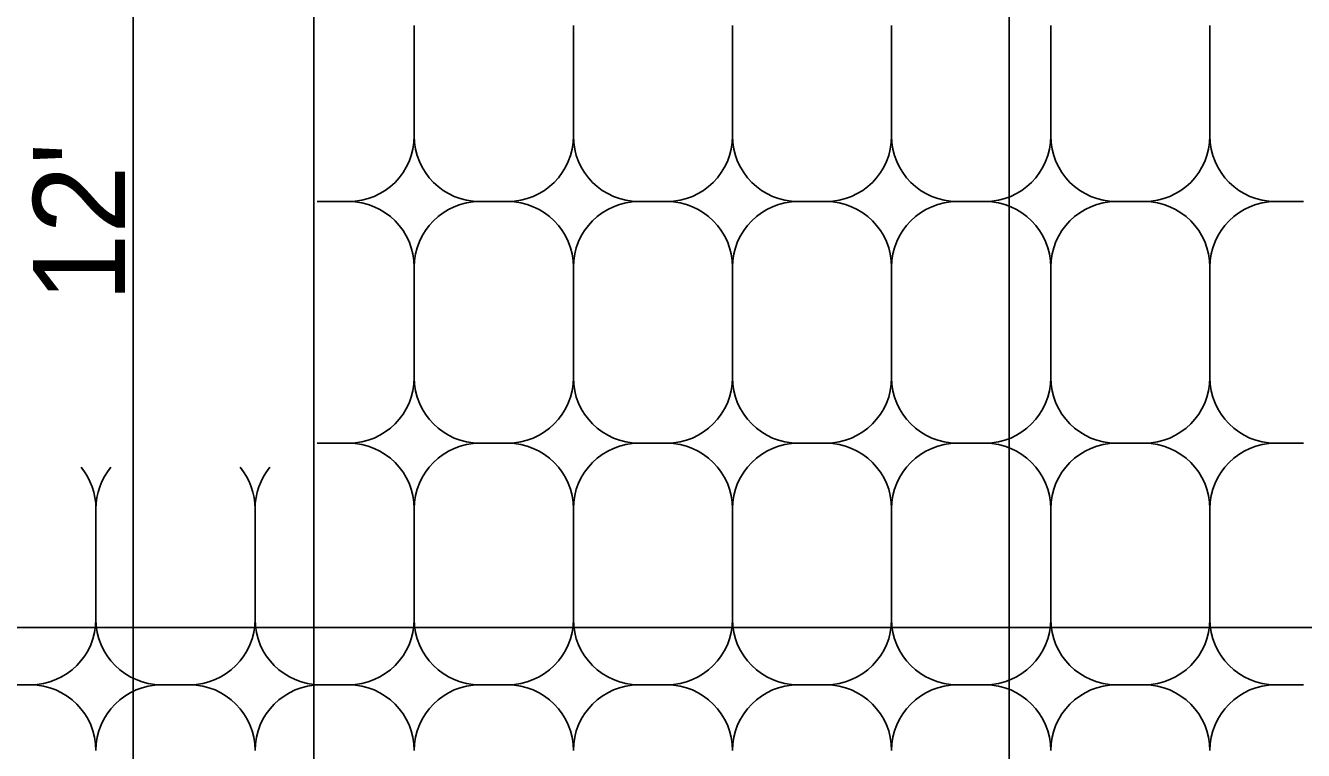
# Model space of a CAD drawing. Extents: x -0.02 to 2.83, y -0.09 to 1.83.
# Drawn here: x 0.9801 to 1.1424, y 0.9732 to 1.0652 of the extents above; entities that cross this region are included whole.
import ezdxf

# ---------------------------------------------------------------- set-up
doc = ezdxf.new("R2010")
doc.units = 0
doc.layers.add('RD_Pr_Roadway_Dimensions', color=7, linetype='Continuous')
doc.layers.add('SH_General_Details', color=7, linetype='Continuous')

msp = doc.modelspace()

# ---------------------------------------------------------------- linework, layer by layer
at = {"layer": 'RD_Pr_Roadway_Dimensions'}
msp.add_line((0.9937829175857797, 1.1570204394067332), (0.9937829175857797, 0.8205371060768767), dxfattribs=at)
at = {"layer": 'SH_General_Details'}
for p, q in [((1.0167229175833956, 1.1570204394067332), (1.0167229175833956, 0.8205371060768767)), ((1.105056250916232, 1.0895654394033059), (1.105056250916232, 0.8879921060601874)), ((1.0294679175881638, 1.0652071060741946), (1.0294679175881638, 1.0511904394033058)), ((1.0294679175881638, 1.0511904394033058), (1.0294679175881638, 1.0652071060741946)), ((1.0496845842463867, 1.0652071060741946), (1.0496845842463867, 1.0511904394033058)), ((1.0496845842463867, 1.0511904394033058), (1.0496845842463867, 1.0652071060741946)), ((1.0699012509254708, 1.0652071060741946), (1.0699012509254708, 1.0511904394033058)), ((1.0699012509254708, 1.0511904394033058), (1.0699012509254708, 1.0652071060741946)), ((1.0901179175836935, 1.0652071060741946), (1.0901179175836935, 1.0511904394033058)), ((1.0901179175836935, 1.0511904394033058), (1.0901179175836935, 1.0652071060741946)), ((1.1103345842627779, 1.0652071060741946), (1.1103345842627779, 1.0511904394033058)), ((1.1103345842627779, 1.0511904394033058), (1.1103345842627779, 1.0652071060741946)), ((1.1305512509210005, 1.0652071060741946), (1.1305512509210005, 1.0511904394033058)), ((1.1305512509210005, 1.0511904394033058), (1.1305512509210005, 1.0652071060741946)), ((1.0211345842545823, 1.0428571060697243), (1.0175845842627778, 1.0428571060697243)), ((1.0211345842545823, 1.0428571060697243), (1.0175845842627778, 1.0428571060697243)), ((1.0378012509210006, 1.0428571060697243), (1.0413512509135499, 1.0428571060697243)), ((1.0413512509135499, 1.0428571060697243), (1.0378012509210006, 1.0428571060697243)), ((1.0615679175918893, 1.0428571060697243), (1.0580179175799682, 1.0428571060697243)), ((1.0615679175918893, 1.0428571060697243), (1.0580179175799682, 1.0428571060697243)), ((1.0782345842583074, 1.0428571060697243), (1.0817845842508569, 1.0428571060697243)), ((1.0817845842508569, 1.0428571060697243), (1.0782345842583074, 1.0428571060697243)), ((1.102001250929196, 1.0428571060697243), (1.0984512509172752, 1.0428571060697243)), ((1.102001250929196, 1.0428571060697243), (1.0984512509172752, 1.0428571060697243)), ((1.1186679175956145, 1.0428571060697243), (1.122217917588164, 1.0428571060697243)), ((1.122217917588164, 1.0428571060697243), (1.1186679175956145, 1.0428571060697243)), ((1.1424345842463866, 1.0428571060697243), (1.1388845842545823, 1.0428571060697243)), ((1.1424345842463866, 1.0428571060697243), (1.1388845842545823, 1.0428571060697243)), ((1.0294679175881638, 1.020507106065999), (1.0294679175881638, 1.0345237727368874)), ((1.0294679175881638, 1.020507106065999), (1.0294679175881638, 1.0345237727368874)), ((1.0294679175881638, 1.020507106065999), (1.0294679175881638, 1.0345237727368874)), ((1.0496845842463867, 1.020507106065999), (1.0496845842463867, 1.0345237727368874)), ((1.0496845842463867, 1.0345237727368874), (1.0496845842463867, 1.020507106065999)), ((1.0496845842463867, 1.0345237727368874), (1.0496845842463867, 1.020507106065999)), ((1.0699012509254708, 1.020507106065999), (1.0699012509254708, 1.0345237727368874)), ((1.0699012509254708, 1.020507106065999), (1.0699012509254708, 1.0345237727368874)), ((1.0699012509254708, 1.020507106065999), (1.0699012509254708, 1.0345237727368874)), ((1.0901179175836935, 1.020507106065999), (1.0901179175836935, 1.0345237727368874)), ((1.0901179175836935, 1.0345237727368874), (1.0901179175836935, 1.020507106065999)), ((1.0901179175836935, 1.0345237727368874), (1.0901179175836935, 1.020507106065999)), ((1.1103345842627779, 1.020507106065999), (1.1103345842627779, 1.0345237727368874)), ((1.1103345842627779, 1.020507106065999), (1.1103345842627779, 1.0345237727368874)), ((1.1103345842627779, 1.020507106065999), (1.1103345842627779, 1.0345237727368874)), ((1.1305512509210005, 1.020507106065999), (1.1305512509210005, 1.0345237727368874)), ((1.1305512509210005, 1.0345237727368874), (1.1305512509210005, 1.020507106065999)), ((1.1305512509210005, 1.0345237727368874), (1.1305512509210005, 1.020507106065999)), ((1.0175845842627778, 1.0121737727324172), (1.0211345842545823, 1.0121737727324172)), ((1.0175845842627778, 1.0121737727324172), (1.0211345842545823, 1.0121737727324172)), ((1.0378012509210006, 1.0121737727324172), (1.0413512509135499, 1.0121737727324172)), ((1.0378012509210006, 1.0121737727324172), (1.0413512509135499, 1.0121737727324172)), ((1.0413512509135499, 1.0121737727324172), (1.0378012509210006, 1.0121737727324172)), ((1.0580179175799682, 1.0121737727324172), (1.0615679175918893, 1.0121737727324172)), ((1.0580179175799682, 1.0121737727324172), (1.0615679175918893, 1.0121737727324172)), ((1.0782345842583074, 1.0121737727324172), (1.0817845842508569, 1.0121737727324172)), ((1.0782345842583074, 1.0121737727324172), (1.0817845842508569, 1.0121737727324172)), ((1.0817845842508569, 1.0121737727324172), (1.0782345842583074, 1.0121737727324172)), ((1.0984512509172752, 1.0121737727324172), (1.102001250929196, 1.0121737727324172)), ((1.0984512509172752, 1.0121737727324172), (1.102001250929196, 1.0121737727324172)), ((1.1186679175956145, 1.0121737727324172), (1.122217917588164, 1.0121737727324172)), ((1.1186679175956145, 1.0121737727324172), (1.122217917588164, 1.0121737727324172)), ((1.122217917588164, 1.0121737727324172), (1.1186679175956145, 1.0121737727324172)), ((1.1388845842545823, 1.0121737727324172), (1.1424345842463866, 1.0121737727324172)), ((1.1388845842545823, 1.0121737727324172), (1.1424345842463866, 1.0121737727324172)), ((0.9890345842508569, 1.0038404393995806), (0.9890345842508569, 0.9898237727286919)), ((0.9890345842508569, 0.9898237727286919), (0.9890345842508569, 1.0038404393995806)), ((1.0092512509291962, 1.0038404393995806), (1.0092512509291962, 0.9898237727286919)), ((1.0092512509291962, 0.9898237727286919), (1.0092512509291962, 1.0038404393995806)), ((1.0294679175881638, 1.0038404393995806), (1.0294679175881638, 0.9898237727286919)), ((1.0294679175881638, 0.9898237727286919), (1.0294679175881638, 1.0038404393995806)), ((1.0496845842463867, 1.0038404393995806), (1.0496845842463867, 0.9898237727286919)), ((1.0496845842463867, 0.9898237727286919), (1.0496845842463867, 1.0038404393995806)), ((1.0699012509254708, 1.0038404393995806), (1.0699012509254708, 0.9898237727286919)), ((1.0699012509254708, 0.9898237727286919), (1.0699012509254708, 1.0038404393995806)), ((1.0901179175836935, 1.0038404393995806), (1.0901179175836935, 0.9898237727286919)), ((1.0901179175836935, 0.9898237727286919), (1.0901179175836935, 1.0038404393995806)), ((1.1103345842627779, 1.0038404393995806), (1.1103345842627779, 0.9898237727286919)), ((1.1103345842627779, 0.9898237727286919), (1.1103345842627779, 1.0038404393995806)), ((1.1305512509210005, 1.0038404393995806), (1.1305512509210005, 0.9898237727286919)), ((1.1305512509210005, 0.9898237727286919), (1.1305512509210005, 1.0038404393995806)), ((0.4743745842440024, 0.9887787727321191), (1.4657412509186163, 0.9887787727321191)), ((0.9807012509172752, 0.9814904393951102), (0.9771512509254708, 0.9814904393951102)), ((0.9807012509172752, 0.9814904393951102), (0.9771512509254708, 0.9814904393951102)), ((0.9973679175836936, 0.9814904393951102), (1.0009179175956144, 0.9814904393951102)), ((1.0009179175956144, 0.9814904393951102), (0.9973679175836936, 0.9814904393951102)), ((1.0211345842545823, 0.9814904393951102), (1.0175845842627778, 0.9814904393951102)), ((1.0211345842545823, 0.9814904393951102), (1.0175845842627778, 0.9814904393951102)), ((1.0378012509210006, 0.9814904393951102), (1.0413512509135499, 0.9814904393951102)), ((1.0413512509135499, 0.9814904393951102), (1.0378012509210006, 0.9814904393951102)), ((1.0615679175918893, 0.9814904393951102), (1.0580179175799682, 0.9814904393951102)), ((1.0615679175918893, 0.9814904393951102), (1.0580179175799682, 0.9814904393951102)), ((1.0782345842583074, 0.9814904393951102), (1.0817845842508569, 0.9814904393951102)), ((1.0817845842508569, 0.9814904393951102), (1.0782345842583074, 0.9814904393951102)), ((1.102001250929196, 0.9814904393951102), (1.0984512509172752, 0.9814904393951102)), ((1.102001250929196, 0.9814904393951102), (1.0984512509172752, 0.9814904393951102)), ((1.1186679175956145, 0.9814904393951102), (1.122217917588164, 0.9814904393951102)), ((1.122217917588164, 0.9814904393951102), (1.1186679175956145, 0.9814904393951102)), ((1.1424345842463866, 0.9814904393951102), (1.1388845842545823, 0.9814904393951102)), ((1.1424345842463866, 0.9814904393951102), (1.1388845842545823, 0.9814904393951102))]:
    msp.add_line(p, q, dxfattribs=at)
for centre, start, end in [((1.0211348349316016, 1.0511907145979509), 270, 360), ((1.037801501598765, 1.0511907145979509), 180, 270), ((1.0413515016106858, 1.0511907145979509), 270, 360), ((1.0580181682771042, 1.0511907145979509), 180, 270), ((1.0615681682689084, 1.0511907145979509), 270, 360), ((1.078234834936072, 1.0511907145979509), 180, 270), ((1.0817848349278762, 1.0511907145979509), 270, 360), ((1.0984515015942946, 1.0511907145979509), 180, 270), ((1.1020015016062155, 1.0511907145979509), 270, 360), ((1.1186681682733788, 1.0511907145979509), 180, 270), ((1.1222181682651833, 1.0511907145979509), 270, 360), ((1.1388848349316016, 1.0511907145979509), 180, 270), ((1.0175848349397971, 1.0511907145979509), 266.88158055555556, 270), ((1.0175848349397971, 1.0345240479315325), 90, 93.11841944444444), ((1.0211348349316016, 1.0345240479315325), 0, 90), ((1.037801501598765, 1.0345240479315325), 90, 180), ((1.0413515016106858, 1.0345240479315325), 0, 90), ((1.0580181682771042, 1.0345240479315325), 90, 180), ((1.0615681682689084, 1.0345240479315325), 0, 90), ((1.078234834936072, 1.0345240479315325), 90, 180), ((1.0817848349278762, 1.0345240479315325), 0, 90), ((1.0984515015942946, 1.0345240479315325), 90, 180), ((1.1020015016062155, 1.0345240479315325), 0, 90), ((1.1186681682733788, 1.0345240479315325), 90, 180), ((1.1222181682651833, 1.0345240479315325), 0, 90), ((1.1388848349316016, 1.0345240479315325), 90, 180), ((1.0211348349316016, 1.0205073812606438), 270, 360), ((1.037801501598765, 1.0205073812606438), 180, 270), ((1.0413515016106858, 1.0205073812606438), 270, 360), ((1.0580181682771042, 1.0205073812606438), 180, 270), ((1.0615681682689084, 1.0205073812606438), 270, 360), ((1.078234834936072, 1.0205073812606438), 180, 270), ((1.0817848349278762, 1.0205073812606438), 270, 360), ((1.0984515015942946, 1.0205073812606438), 180, 270), ((1.1020015016062155, 1.0205073812606438), 270, 360), ((1.1186681682733788, 1.0205073812606438), 180, 270), ((1.1222181682651833, 1.0205073812606438), 270, 360), ((1.1388848349316016, 1.0205073812606438), 180, 270), ((1.0175848349397971, 1.0205073812606438), 266.88158055555556, 270), ((1.0175848349397971, 1.0038407145942254), 90, 93.11841944444444), ((1.0211348349316016, 1.0038407145942254), 0, 90), ((1.037801501598765, 1.0038407145942254), 90, 180), ((1.0413515016106858, 1.0038407145942254), 0, 90), ((1.0580181682771042, 1.0038407145942254), 90, 180), ((1.0615681682689084, 1.0038407145942254), 0, 90), ((1.078234834936072, 1.0038407145942254), 90, 180), ((1.0817848349278762, 1.0038407145942254), 0, 90), ((1.0984515015942946, 1.0038407145942254), 90, 180), ((1.1020015016062155, 1.0038407145942254), 0, 90), ((1.1186681682733788, 1.0038407145942254), 90, 180), ((1.1222181682651833, 1.0038407145942254), 0, 90), ((1.1388848349316016, 1.0038407145942254), 90, 180), ((0.9807015015942946, 1.0038407145942254), 0, 39.40516666666667), ((0.9973681682614579, 1.0038407145942254), 140.59483333333333, 180), ((1.000918168273379, 1.0038407145942254), 0, 39.40516666666667), ((1.0175848349397971, 1.0038407145942254), 140.59483333333333, 180), ((0.9807015015942946, 0.9898240479233368), 270, 360), ((0.9973681682614579, 0.9898240479233368), 180, 270), ((1.000918168273379, 0.9898240479233368), 270, 360), ((1.0175848349397971, 0.9898240479233368), 180, 270), ((1.0211348349316016, 0.9898240479233368), 270, 360), ((1.037801501598765, 0.9898240479233368), 180, 270), ((1.0413515016106858, 0.9898240479233368), 270, 360), ((1.0580181682771042, 0.9898240479233368), 180, 270), ((1.0615681682689084, 0.9898240479233368), 270, 360), ((1.078234834936072, 0.9898240479233368), 180, 270), ((1.0817848349278762, 0.9898240479233368), 270, 360), ((1.0984515015942946, 0.9898240479233368), 180, 270), ((1.1020015016062155, 0.9898240479233368), 270, 360), ((1.1186681682733788, 0.9898240479233368), 180, 270), ((1.1222181682651833, 0.9898240479233368), 270, 360), ((1.1388848349316016, 0.9898240479233368), 180, 270), ((0.9807015015942946, 0.9731573812569185), 0, 90), ((0.9973681682614579, 0.9731573812569185), 90, 180), ((1.000918168273379, 0.9731573812569185), 0, 90), ((1.0175848349397971, 0.9731573812569185), 90, 180), ((1.0211348349316016, 0.9731573812569185), 0, 90), ((1.037801501598765, 0.9731573812569185), 90, 180), ((1.0413515016106858, 0.9731573812569185), 0, 90), ((1.0580181682771042, 0.9731573812569185), 90, 180), ((1.0615681682689084, 0.9731573812569185), 0, 90), ((1.078234834936072, 0.9731573812569185), 90, 180), ((1.0817848349278762, 0.9731573812569185), 0, 90), ((1.0984515015942946, 0.9731573812569185), 90, 180), ((1.1020015016062155, 0.9731573812569185), 0, 90), ((1.1186681682733788, 0.9731573812569185), 90, 180), ((1.1222181682651833, 0.9731573812569185), 0, 90), ((1.1388848349316016, 0.9731573812569185), 90, 180)]:
    msp.add_arc(centre, 0.008333333333333331, start, end, dxfattribs=at)

# ---------------------------------------------------------------- texts
at = {"layer": 'RD_Pr_Roadway_Dimensions'}
msp.add_text("12'", height=0.011666669999999999, rotation=90, dxfattribs=at).set_placement((0.9927167683411442, 1.0301004263174587))

doc.saveas('drawing.dxf')
